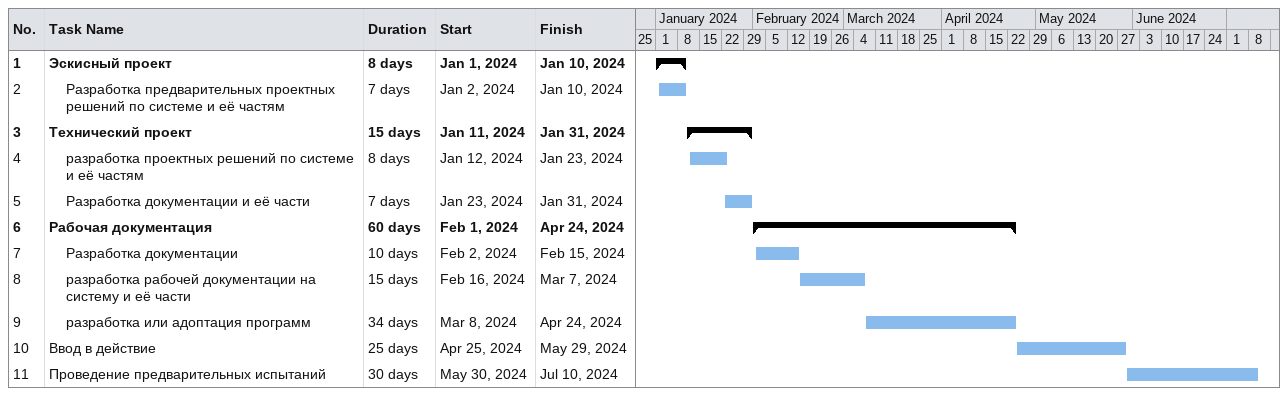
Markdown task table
| ID | Level | Task | Duration | Start | Finish |
|---|---|---|---|---|---|
| 1 | 1 | **Эскисный проект** | 8d | 2024-01-01 | 2024-01-10 |
| 2 | 2 | Разработка предварительных проектных решений по системе и её частям | 7d | 2024-01-02 | 2024-01-10 |
| 3 | 1 | **Технический проект** | 15d | 2024-01-11 | 2024-01-31 |
| 4 | 2 | разработка проектных решений по системе и её частям | 8d | 2024-01-12 | 2024-01-23 |
| 5 | 2 | Разработка документации и её части | 7d | 2024-01-23 | 2024-01-31 |
| 6 | 1 | **Рабочая документация** | 60d | 2024-02-01 | 2024-04-24 |
| 7 | 2 | Разработка документации | 10d | 2024-02-02 | 2024-02-15 |
| 8 | 2 | разработка рабочей документации на систему и её части | 15d | 2024-02-16 | 2024-03-07 |
| 9 | 2 | разработка или адоптация программ | 34d | 2024-03-08 | 2024-04-24 |
| 10 | 1 | Ввод в действие | 25d | 2024-04-25 | 2024-05-29 |
| 11 | 1 | Проведение предварительных испытаний | 30d | 2024-05-30 | 2024-07-10 |
